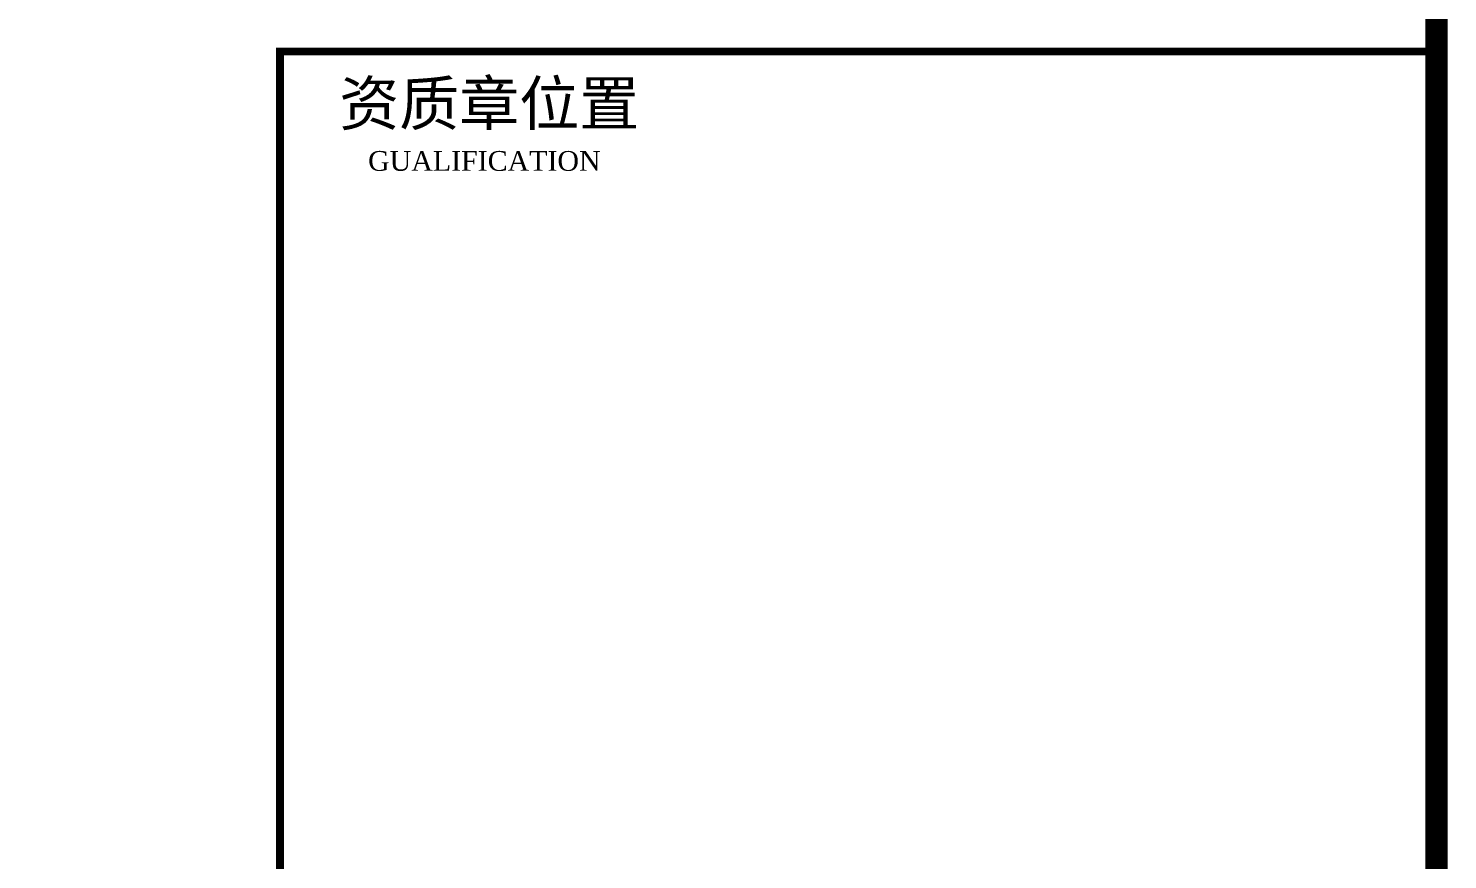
# Model space of a CAD drawing. Extents: x -2746917 to -971774, y -3334247 to -3250358.
# Drawn here: x -2113317 to -2106910, y -3284198 to -3280446 of the extents above; entities that cross this region are included whole.
import ezdxf

# ---------------------------------------------------------------- set-up
doc = ezdxf.new("R2010")
doc.units = 0
doc.header["$LTSCALE"] = 1000
doc.header["$MEASUREMENT"] = 0
doc.layers.get('0').update_dxf_attribs({"linetype": 'CONTINUOUS'})
doc.layers.add('PUB_TEXT', color=7, linetype='CONTINUOUS')
doc.layers.add('PUB_TITLE', color=4, linetype='CONTINUOUS')
doc.styles.add('GHF', font='times.ttf')
doc.styles.add('STYLE1', font='simhei.ttf', dxfattribs={"width": 0.8})

# ---------------------------------------------------------------- blocks, each defined once
blk = doc.blocks.new('A$C6B365CFD')
at = {"layer": 'PUB_TITLE', "const_width": 100}
blk.add_lwpolyline([(2833.3, -16092.6), (2833.3, 23907.4), (-69753.4, 23907.4), (-69753.4, -16092.6), (2833.3, -16092.6)], dxfattribs=at)
at = {"layer": 'PUB_TITLE', "color": 4, "const_width": 35.1}
blk.add_lwpolyline([(-2387.8, 13185.3), (2833.3, 13185.3), (2833.3, 18529.5), (-2387.8, 18529.5)], close=True, dxfattribs=at)
at = {"layer": 'PUB_TEXT'}
for s, height, style, p in [('资质章位置', 198.58, 'STYLE1', (-2120.5, 18196.2)), ('GUALIFICATION', 89.363, 'GHF', (-1990.3, 17991))]:
    blk.add_text(s, height=height, dxfattribs=dict(at, style=style)).set_placement(p)

msp = doc.modelspace()

# ---------------------------------------------------------------- block references
at = {"ltscale": 1.5}
msp.add_blockref('A$C6B365CFD', (-2109793.08, -3299080.41), dxfattribs=at)

doc.saveas('drawing.dxf')
